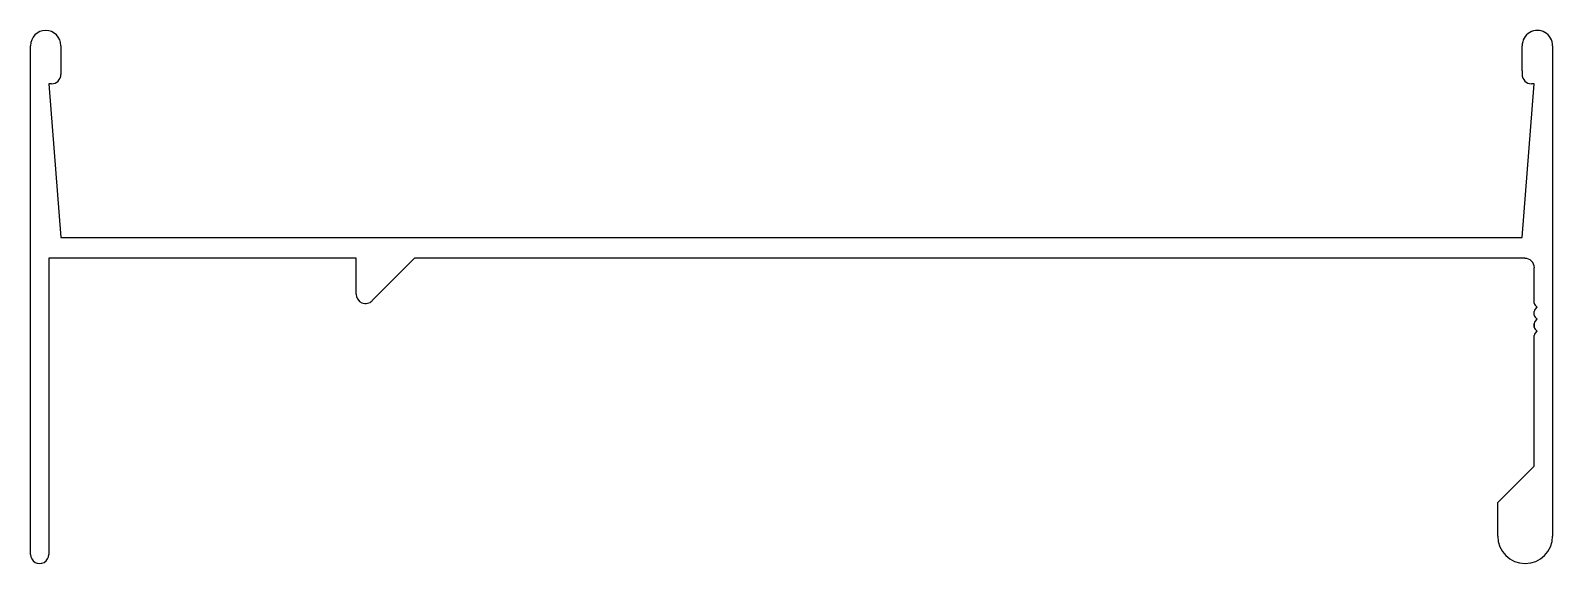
# Model space of a CAD drawing. Extents: x -63 to 64, y 1 to 46.
import ezdxf

# ---------------------------------------------------------------- set-up
doc = ezdxf.new("R2010")
doc.units = 0
doc.layers.add('1', color=7, linetype='CONTINUOUS')

msp = doc.modelspace()

# ---------------------------------------------------------------- linework, layer by layer
at = {"layer": '1', "color": 7, "linetype": 'CONTINUOUS'}
for p, q in [((-63.47, 2), (-63.47, 44.42)), ((-60.93, 44.42), (-60.93, 42.03)), ((60.99, 42.31), (60.99, 44.42)), ((63.53, 44.42), (63.53, 3.53)), ((-61.72, 41.24), (-61.95, 41.24)), ((-61.95, 41.24), (-60.93, 28.42)), ((60.99, 28.42), (62, 41.24)), ((62, 41.24), (61.77, 41.24)), ((-60.93, 28.42), (60.99, 28.42)), ((-36.3, 26.69), (-61.95, 26.69)), ((-61.95, 26.69), (-61.95, 2)), ((-36.3, 23.71), (-36.3, 26.69)), ((-31.42, 26.69), (-34.95, 23.16)), ((61.22, 26.69), (-31.42, 26.69)), ((62, 22.96), (62, 25.9)), ((62, 22.96), (62, 22.96)), ((62, 21.96), (62, 22.26)), ((62.25, 22.62), (62.08, 22.79)), ((62.08, 22.43), (62.25, 22.61)), ((62.25, 21.62), (62.08, 21.79)), ((62.08, 21.43), (62.25, 21.61)), ((62, 20.96), (62, 21.26)), ((62, 21.26), (62, 20.96)), ((62, 20.96), (62, 21.26)), ((62, 21.26), (62, 20.96)), ((62, 20.96), (62, 21.26)), ((62.25, 20.62), (62.08, 20.79)), ((62.08, 20.43), (62.25, 20.61)), ((62, 9.37), (62, 20.26)), ((62, 20.26), (62, 20.26)), ((62, 20.26), (62, 20.26)), ((62, 20.26), (62, 20.26)), ((58.95, 6.32), (62, 9.37)), ((58.95, 3.53), (58.95, 6.32))]:
    msp.add_line(p, q, dxfattribs=at)
for centre, radius, start, end in [((-62.2, 44.42), 1.27, 360, 179.9994), ((62.26, 44.42), 1.27, 0, 180.0005), ((-61.72, 42.03), 0.787, 270, 0), ((196.78, 42.17), 135.79, 179.9408, 180.0592), ((61.77, 42.03), 0.787, 180, 270), ((61.22, 25.9), 0.787, 359.9997, 90), ((-35.51, 23.71), 0.787, 180, 314.9998), ((62.25, 22.96), 0.25, 180, 225), ((62.25, 22.26), 0.25, 135, 180), ((62.25, 21.96), 0.25, 180, 225), ((62.24, 22.61), 0.008, 315, 45), ((62.24, 21.61), 0.008, 315, 45), ((62.25, 21.26), 0.25, 135, 180), ((62.25, 20.96), 0.25, 180, 225), ((62.25, 20.26), 0.25, 135, 180), ((62.24, 20.61), 0.008, 315, 45), ((61.24, 3.53), 2.29, 180, 359.9997), ((-62.71, 2), 0.762, 180, 0.0005)]:
    msp.add_arc(centre, radius, start, end, dxfattribs=at)

doc.saveas('drawing.dxf')
